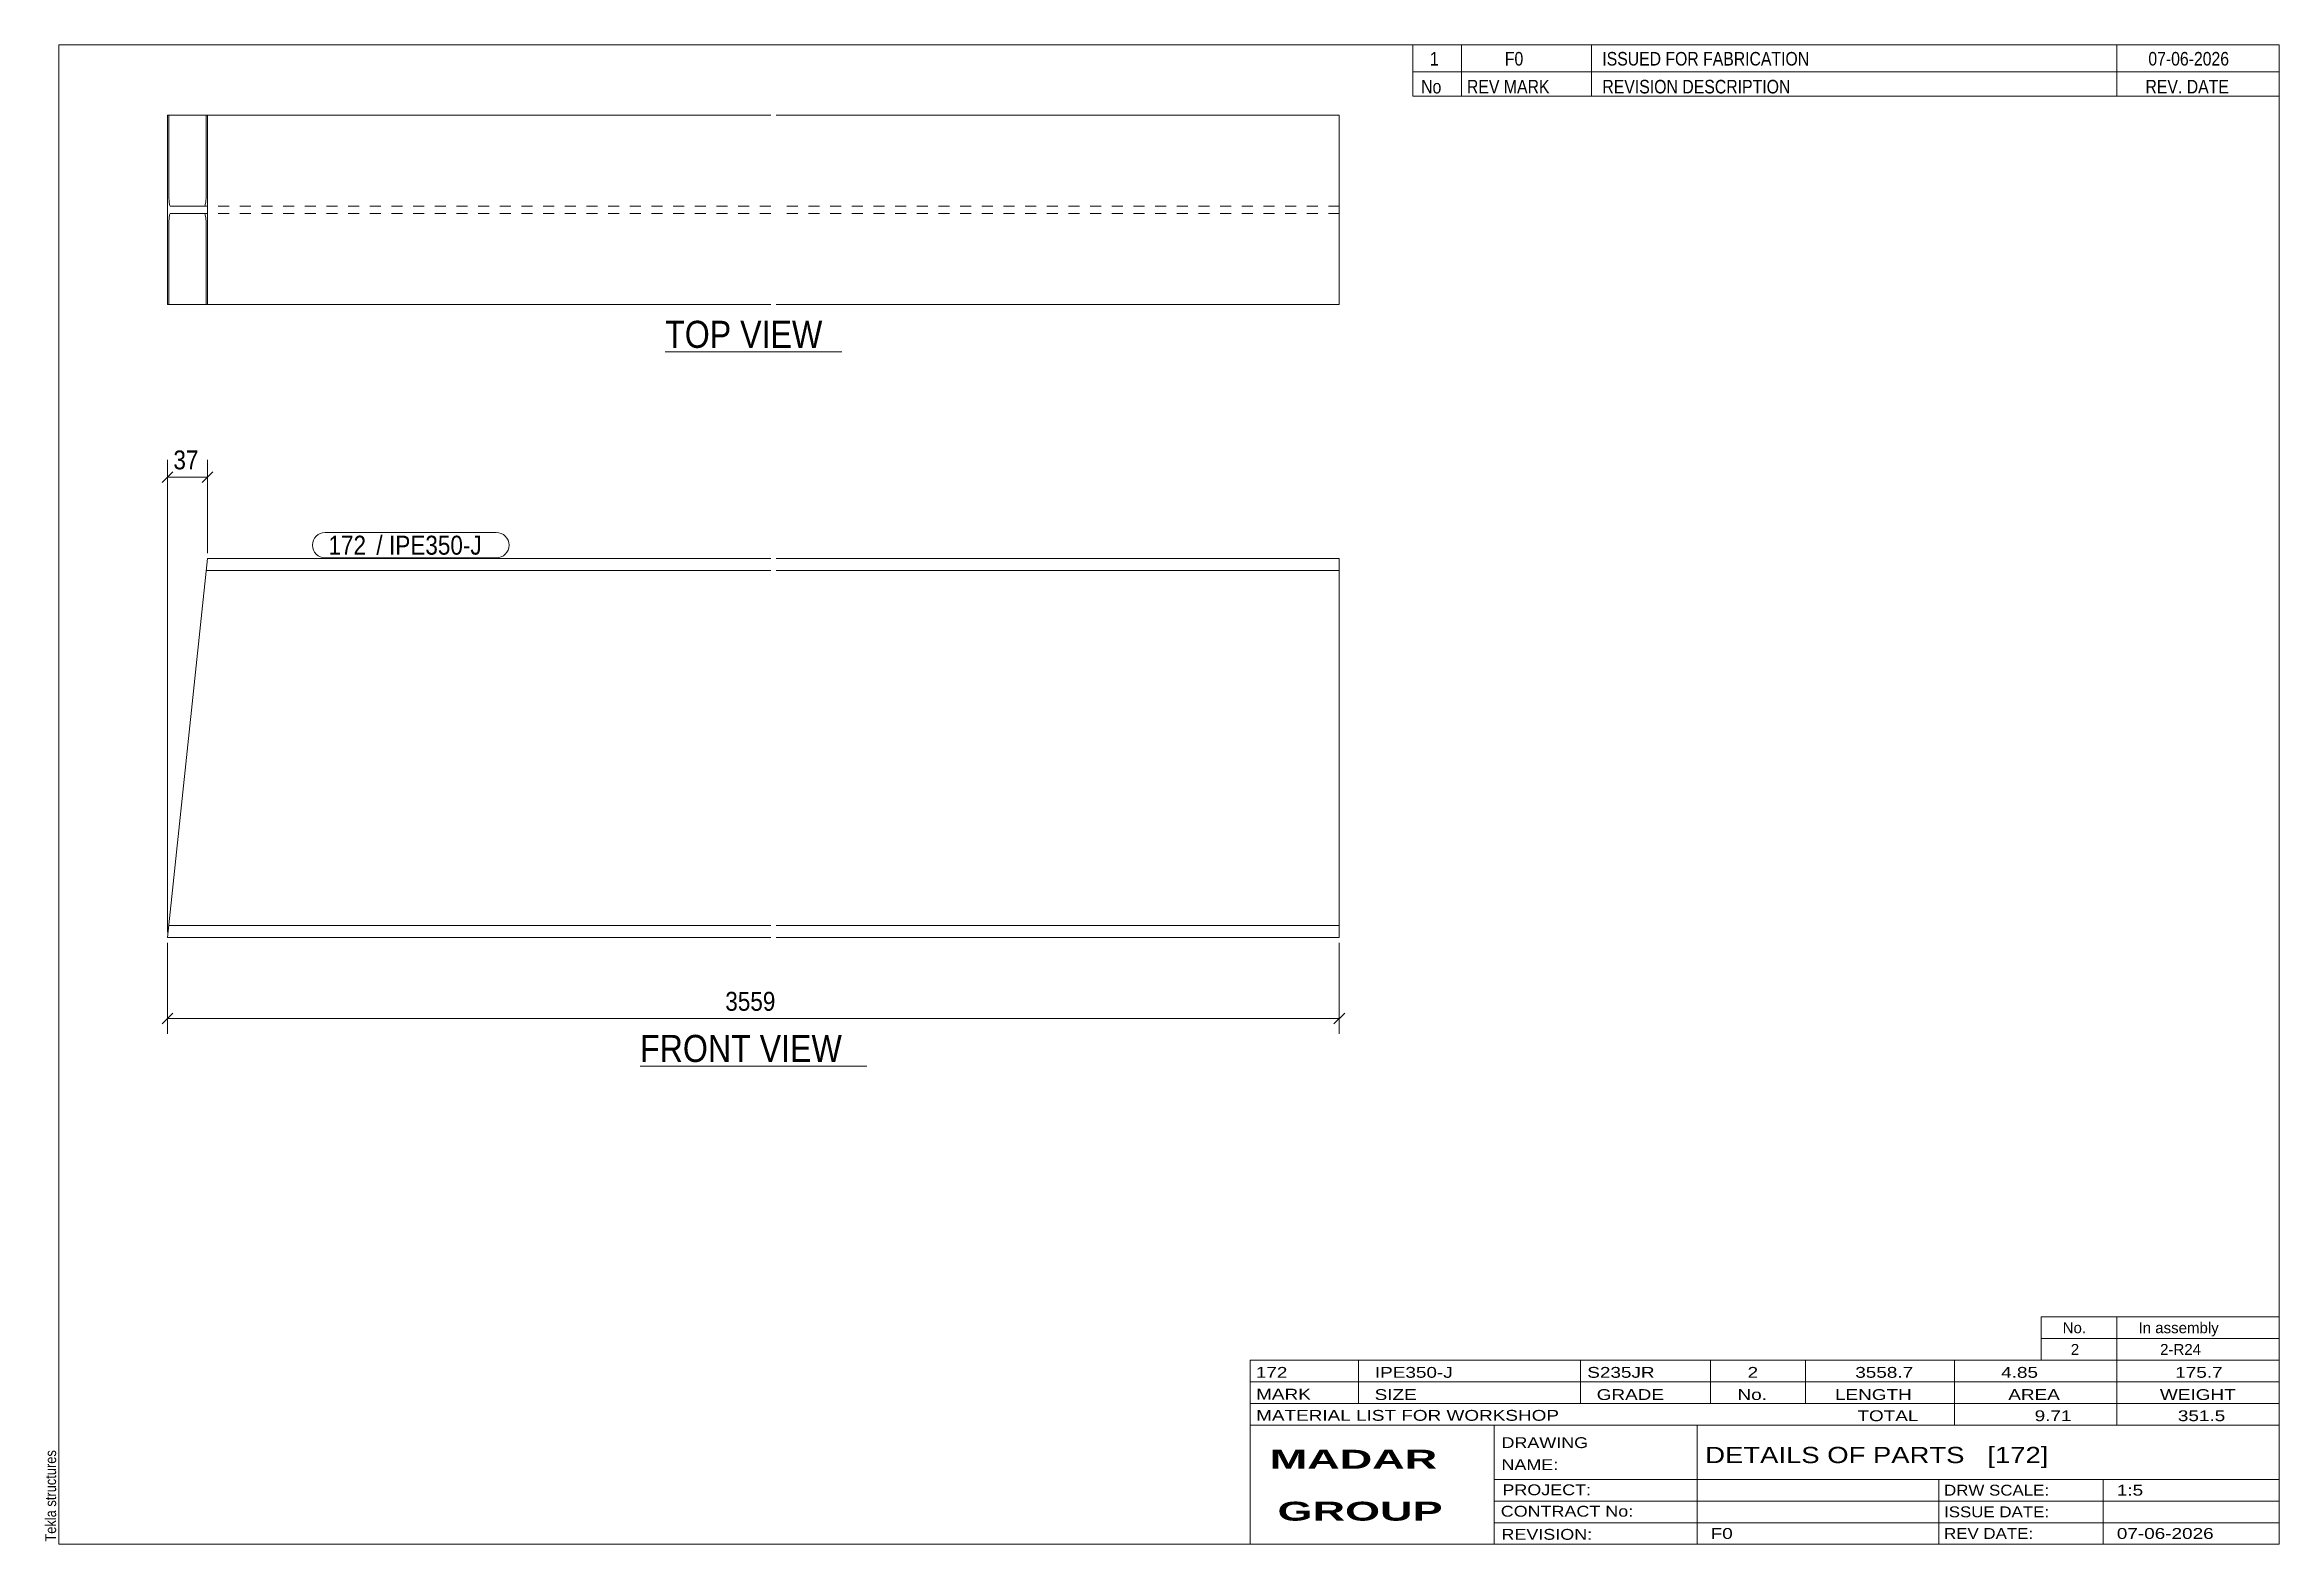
# Model space of a CAD drawing. Header units: millimetres. Extents: x 2 to 415, y 5 to 282.
import ezdxf

# ---------------------------------------------------------------- set-up
doc = ezdxf.new("R2010")
doc.units = ezdxf.units.MM
doc.linetypes.add('XKITLINE00', pattern=[0])
doc.linetypes.add('XKITLINE02', pattern=[4, 2, -2])
for name, color, linetype, lineweight in [('Dimensions', 7, 'Continuous', 0), ('DrawingSheet', 5, 'Continuous', 0), ('OtherObjectType', 7, 'Continuous', 0), ('Part', 2, 'Continuous', 0), ('PartMark', 7, 'Continuous', 0)]:
    doc.layers.add(name, color=color, linetype=linetype, lineweight=lineweight)
doc.styles.add('ARIAL', font='ARIAL.TTF')
doc.styles.add('ARIAL_BOLD', font='ARIALBD.TTF')
doc.styles.add('ARIAL_NARROW', font='ARIALN.TTF')

# ---------------------------------------------------------------- blocks, each defined once
blk = doc.blocks.new('*A1')
at = {"layer": 'Part', "color": 2, "linetype": 'XKITLINE00', "lineweight": 0}
for p, q in [((32.44, 187.1), (25.06, 117.1)), ((136.44, 187.1), (32.44, 187.1)), ((241.44, 187.1), (137.44, 187.1)), ((241.44, 187.1), (241.44, 182.3)), ((136.44, 184.9), (32.21, 184.9)), ((241.44, 184.9), (137.44, 184.9)), ((241.44, 182.3), (241.44, 121.9)), ((241.44, 121.9), (241.44, 119.3)), ((136.44, 117.1), (25.06, 117.1)), ((136.44, 119.3), (25.29, 119.3)), ((241.44, 119.3), (137.44, 119.3)), ((241.44, 117.1), (137.44, 117.1)), ((241.44, 119.3), (241.44, 117.1))]:
    blk.add_line(p, q, dxfattribs=at)
at = {"layer": 'Part', "color": 7, "linetype": 'XKITLINE02', "lineweight": 0}
for p, q in [((241.44, 119.5), (241.44, 120.91)), ((241.44, 119.3), (241.44, 119.5))]:
    blk.add_line(p, q, dxfattribs=at)
blk = doc.blocks.new('*A2')
at = {"layer": 'Part', "color": 2, "linetype": 'XKITLINE00', "lineweight": 0}
for p, q in [((25.06, 269), (136.44, 269)), ((25.06, 234), (25.06, 269)), ((25.29, 254.8), (25.29, 269)), ((32.21, 254.8), (32.21, 269)), ((32.44, 234), (32.44, 269)), ((137.44, 269), (241.44, 269)), ((241.44, 269), (241.44, 234)), ((25.31, 253.81), (25.29, 254.8)), ((25.37, 252.96), (25.31, 253.81)), ((25.46, 252.4), (25.37, 252.96)), ((25.57, 252.2), (25.46, 252.4)), ((31.94, 252.2), (25.57, 252.2)), ((32.04, 252.4), (31.94, 252.2)), ((32.13, 252.96), (32.04, 252.4)), ((32.19, 253.81), (32.13, 252.96)), ((32.21, 254.8), (32.19, 253.81)), ((25.29, 248.2), (25.31, 249.19)), ((25.29, 234), (25.29, 248.2)), ((25.31, 249.19), (25.37, 250.04)), ((25.37, 250.04), (25.46, 250.6)), ((25.46, 250.6), (25.57, 250.8)), ((31.94, 250.8), (25.57, 250.8)), ((31.94, 250.8), (32.04, 250.6)), ((32.04, 250.6), (32.13, 250.04)), ((32.13, 250.04), (32.19, 249.19)), ((32.19, 249.19), (32.21, 248.2)), ((32.21, 234), (32.21, 248.2)), ((136.44, 234), (25.06, 234)), ((241.44, 234), (137.44, 234))]:
    blk.add_line(p, q, dxfattribs=at)
at = {"layer": 'Part', "color": 7, "linetype": 'XKITLINE02', "lineweight": 0}
for p, q in [((136.44, 252.2), (31.94, 252.2)), ((241.44, 252.2), (137.44, 252.2)), ((136.44, 250.8), (31.94, 250.8)), ((241.44, 250.8), (137.44, 250.8))]:
    blk.add_line(p, q, dxfattribs=at)
blk = doc.blocks.new('*A3')
at = {"layer": 'DrawingSheet', "color": 5, "linetype": 'XKITLINE00', "lineweight": 0}
for p, q in [((415, 282), (5, 282)), ((5, 282), (5, 5)), ((415, 5), (415, 282)), ((5, 5), (415, 5))]:
    blk.add_line(p, q, dxfattribs=at)
at = {"layer": 'DrawingSheet', "color": 5, "style": 'ARIAL', "width": 0.85}
blk.add_text('Tekla structures', height=2, rotation=90, dxfattribs=at).set_placement((4.5, 5.5))
blk = doc.blocks.new('*A4')
at = {"layer": 'OtherObjectType', "color": 7, "linetype": 'XKITLINE00', "lineweight": 0}
for p, q in [((371, 47), (415, 47)), ((371, 43), (371, 47)), ((385, 43), (385, 47)), ((415, 43), (415, 47)), ((371, 43), (415, 43)), ((371, 39), (371, 43)), ((385, 39), (385, 43)), ((415, 39), (415, 43)), ((371, 39), (415, 39))]:
    blk.add_line(p, q, dxfattribs=at)
at = {"layer": 'OtherObjectType', "color": 7, "style": 'ARIAL_NARROW', "width": 1.211571}
for s, p in [('No.', (375, 44)), ('In assembly', (389, 44)), ('2', (376.5, 40)), ('2-R24', (392.99, 40))]:
    blk.add_text(s, height=2, dxfattribs=at).set_placement(p)
blk = doc.blocks.new('*A5')
at = {"layer": 'OtherObjectType', "color": 7, "linetype": 'XKITLINE00', "lineweight": 0}
for p, q in [((255, 282), (415, 282)), ((415, 282), (255, 282)), ((255, 282), (255, 277)), ((264, 282), (264, 277)), ((288, 282), (288, 277)), ((385, 282), (385, 277)), ((415, 282), (415, 277)), ((255, 277), (415, 277)), ((255, 277), (255, 272.5)), ((255, 277), (415, 277)), ((264, 277), (264, 272.5)), ((288, 277), (288, 272.5)), ((385, 277), (385, 272.5)), ((415, 277), (415, 272.5)), ((415, 272.5), (255, 272.5))]:
    blk.add_line(p, q, dxfattribs=at)
at = {"layer": 'OtherObjectType', "color": 7, "style": 'ARIAL_NARROW'}
for s, width, p in [('1', 1.017001, (258.16, 278.15)), ('F0', 1.017001, (272, 278.15)), ('ISSUED FOR FABRICATION', 1.017001, (290, 278.15)), ('07-06-2026', 1.017001, (390.82, 278.15)), ('No', 1.02, (256.54, 273)), ('REV MARK', 1.02, (265, 273)), ('REVISION DESCRIPTION', 1.02, (290, 273)), ('REV. DATE', 1.02, (390.28, 273))]:
    blk.add_text(s, height=2.5, dxfattribs=dict(at, width=width)).set_placement(p)
blk = doc.blocks.new('*A6')
at = {"layer": 'OtherObjectType', "color": 7, "linetype": 'XKITLINE00', "lineweight": 0}
for p, q in [((225, 39), (415, 39)), ((225, 39), (225, 35)), ((225, 39), (415, 39)), ((245, 35), (245, 39)), ((286, 35), (286, 39)), ((310, 35), (310, 39)), ((327.5, 35), (327.5, 39)), ((355, 35), (355, 39)), ((385, 35), (385, 39)), ((415, 35), (415, 39)), ((225, 35), (415, 35)), ((225, 35), (225, 5)), ((225, 35), (415, 35)), ((245, 31), (245, 35)), ((286, 31), (286, 35)), ((310, 31), (310, 35)), ((327.5, 31), (327.5, 35)), ((355, 31), (355, 35)), ((385, 31), (385, 35)), ((415, 31), (415, 35)), ((225, 31), (415, 31)), ((355, 27), (355, 31)), ((385, 27), (385, 31)), ((415, 27), (415, 31)), ((225, 27), (415, 27)), ((270, 21), (270, 27)), ((307.5, 17), (307.5, 27)), ((415, 21), (415, 27)), ((270, 21), (270, 5)), ((415, 17), (415, 21)), ((270, 17), (415, 17)), ((307.5, 5), (307.5, 17)), ((352.16, 13), (352.16, 17)), ((382.5, 5), (382.5, 17)), ((415, 13), (415, 17)), ((270, 13), (415, 13)), ((352.16, 5), (352.16, 13)), ((415, 9), (415, 13)), ((270, 9), (415, 9)), ((415, 5), (415, 9)), ((225, 5), (415, 5)), ((262.5, 5), (415, 5))]:
    blk.add_line(p, q, dxfattribs=at)
at = {"layer": 'OtherObjectType', "color": 7, "style": 'ARIAL_NARROW'}
for s, height, width, p in [('172', 2, 1.525501, (226.01, 35.76)), ('IPE350-J', 2, 1.525501, (248, 35.76)), ('S235JR', 2, 1.525501, (287.22, 35.76)), ('2', 2, 1.525501, (316.82, 35.76)), ('3558.7', 2, 1.525501, (336.7, 35.76)), ('4.85', 2, 1.525501, (363.64, 35.76)), ('175.7', 2, 1.525501, (395.78, 35.76)), ('MARK', 2, 1.525501, (226.08, 31.73)), ('SIZE', 2, 1.525501, (247.96, 31.66)), ('GRADE', 2, 1.525501, (288.96, 31.66)), ('No.', 2, 1.525501, (314.96, 31.66)), ('LENGTH', 2, 1.525501, (332.96, 31.66)), ('AREA', 2, 1.525501, (364.96, 31.66)), ('WEIGHT', 2, 1.525501, (392.96, 31.66)), ('MATERIAL LIST FOR WORKSHOP', 2, 1.525501, (226.08, 27.82)), ('TOTAL', 2, 1.525501, (337.1, 27.75)), ('9.71', 2, 1.525501, (369.83, 27.75)), ('351.5', 2, 1.525501, (396.27, 27.75)), ('DRAWING', 2, 1.445, (271.38, 22.78)), ('NAME:', 2, 1.445, (271.38, 18.72)), ('DETAILS OF PARTS   [172]', 3, 1.474651, (309, 20)), ('PROJECT:', 2, 1.445, (271.55, 14.07)), ('DRW SCALE:', 2, 1.36, (353.1, 14)), ('1:5', 2, 1.525501, (385, 14)), ('CONTRACT No:', 2, 1.445, (271.25, 10.11)), ('ISSUE DATE:', 2, 1.36, (353.1, 10)), ('REVISION:', 2, 1.445, (271.38, 5.84)), ('F0', 2, 1.525501, (310, 6)), ('REV DATE:', 2, 1.36, (353.1, 6)), ('07-06-2026', 2, 1.525501, (385, 6))]:
    blk.add_text(s, height=height, dxfattribs=dict(at, width=width)).set_placement(p)
at = {"layer": 'OtherObjectType', "color": 1, "style": 'ARIAL_BOLD', "width": 1.7}
for s, p in [('MADAR ', (228.58, 18.97)), ('GROUP', (230.03, 9.37))]:
    blk.add_text(s, height=3.5, dxfattribs=at).set_placement(p)
blk = doc.blocks.new('*A7')
at = {"layer": 'Dimensions', "color": 7, "linetype": 'XKITLINE00', "lineweight": 0}
for p, q in [((25.06, 116.1), (25.06, 99.3)), ((241.44, 116.1), (241.44, 99.3)), ((26.05, 103.09), (24.07, 101.11)), ((25.06, 102.1), (241.44, 102.1)), ((242.43, 103.09), (240.45, 101.11))]:
    blk.add_line(p, q, dxfattribs=at)
at = {"layer": 'Dimensions', "color": 3}
for p in [(25.06, 102.1), (241.44, 102.1)]:
    blk.add_point(p, dxfattribs=at)
at = {"layer": 'Dimensions', "color": 3, "style": 'ARIAL', "width": 0.85}
blk.add_text('3559', height=3.5, dxfattribs=at).set_placement((128.06, 103.55))
blk = doc.blocks.new('*A8')
at = {"layer": 'Dimensions', "color": 7, "linetype": 'XKITLINE00', "lineweight": 0}
for p, q in [((26.05, 203.09), (24.07, 201.11)), ((25.06, 118.1), (25.06, 205.3)), ((33.43, 203.09), (31.45, 201.11)), ((32.44, 188.1), (32.44, 205.3)), ((25.06, 202.1), (32.44, 202.1))]:
    blk.add_line(p, q, dxfattribs=at)
at = {"layer": 'Dimensions', "color": 3}
for p in [(25.06, 202.1), (32.44, 202.1)]:
    blk.add_point(p, dxfattribs=at)
at = {"layer": 'Dimensions', "color": 3, "style": 'ARIAL', "width": 0.85}
blk.add_text('37', height=3.5, dxfattribs=at).set_placement((26.16, 203.55))
blk = doc.blocks.new('*A9')
at = {"layer": 'PartMark', "color": 7, "linetype": 'XKITLINE00', "lineweight": 0}
for p, q in [((54.19, 191.9), (85.78, 191.9)), ((54.19, 187.2), (85.78, 187.2))]:
    blk.add_line(p, q, dxfattribs=at)
for centre, start, end in [((54.19, 189.55), 90, 270), ((85.78, 189.55), 270, 90)]:
    blk.add_arc(centre, 2.35, start, end, dxfattribs=at)
at = {"layer": 'PartMark', "color": 1, "style": 'ARIAL', "width": 0.85}
blk.add_text('172', height=3.5, dxfattribs=at).set_placement((54.79, 187.8))
at = {"layer": 'PartMark', "color": 3, "style": 'ARIAL', "width": 0.85}
for s, p in [('/', (63.63, 187.8)), ('IPE350-J', (65.98, 187.8))]:
    blk.add_text(s, height=3.5, dxfattribs=at).set_placement(p)
blk = doc.blocks.new('*A10')
at = {"layer": 'OtherObjectType', "color": 7, "linetype": 'XKITLINE00', "lineweight": 0}
blk.add_line((112.32, 93.35), (154.18, 93.35), dxfattribs=at)
at = {"layer": 'OtherObjectType', "color": 3, "style": 'ARIAL', "width": 0.85}
blk.add_text('FRONT VIEW', height=5, dxfattribs=at).set_placement((112.32, 94.1))
blk = doc.blocks.new('*A11')
at = {"layer": 'OtherObjectType', "color": 7, "linetype": 'XKITLINE00', "lineweight": 0}
blk.add_line((116.95, 225.25), (149.55, 225.25), dxfattribs=at)
at = {"layer": 'OtherObjectType', "color": 3, "style": 'ARIAL', "width": 0.85}
blk.add_text('TOP VIEW', height=5, dxfattribs=at).set_placement((116.95, 226))

msp = doc.modelspace()

# ---------------------------------------------------------------- block references
at = {"lineweight": 0}
for name in ['*A3', '*A5', '*A2', '*A11', '*A8', '*A9', '*A1', '*A7', '*A10', '*A4', '*A6']:
    msp.add_blockref(name, (0, 0), dxfattribs=at)

doc.saveas('drawing.dxf')
